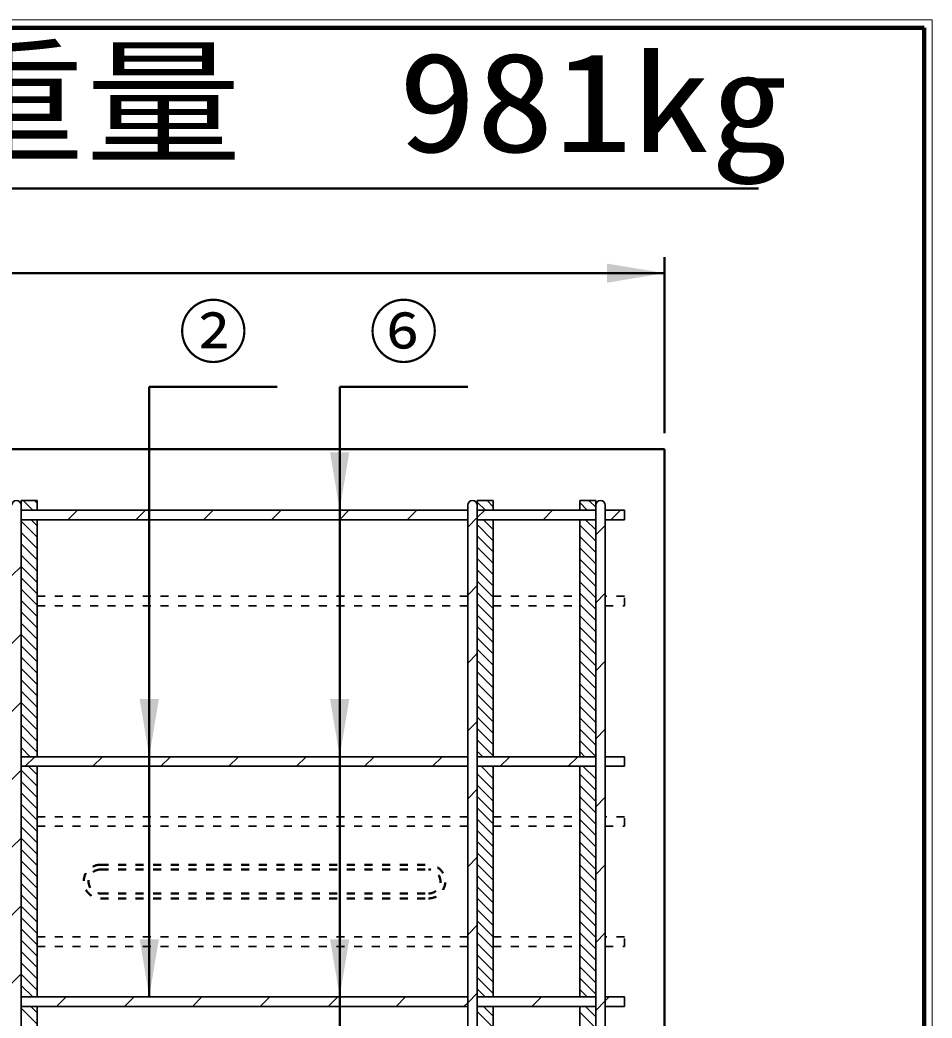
# Model space of a CAD drawing. Units: millimetres, scale not verified. Extents: x 100 to 4105, y 100 to 2870.
# Drawn here: x 3535 to 4105, y 2247 to 2870 of the extents above; entities that cross this region are included whole.
import ezdxf
from ezdxf.enums import TextEntityAlignment as Align

# ---------------------------------------------------------------- set-up
doc = ezdxf.new("R2010")
doc.units = ezdxf.units.MM
doc.header["$LTSCALE"] = 5
doc.linetypes.add('USER1', pattern=[2.2, 1, -1.2])
doc.layers.add('V-nasSTD', color=7, linetype='Continuous', lineweight=50)
doc.styles.add('ＭＳ ゴシック', font='')
doc.styles.get('ＭＳ ゴシック').set_extended_font_data('MS Gothic')

msp = doc.modelspace()

# ---------------------------------------------------------------- hatches: boundary and pattern name
at = {"layer": 'V-nasSTD'}
for points in [[(3901.776, 2705.857), (3937.776, 2711.857), (3901.776, 2717.857)], [(3740.776, 2599.857), (3734.776, 2563.857), (3728.776, 2599.857)], [(3621.776, 2445.857), (3615.776, 2409.857), (3609.776, 2445.857)], [(3740.776, 2445.857), (3734.776, 2409.857), (3728.776, 2445.857)], [(3621.776, 2295.857), (3615.776, 2259.857), (3609.776, 2295.857)], [(3740.776, 2295.857), (3734.776, 2259.857), (3728.776, 2295.857)]]:
    msp.add_hatch(color=256, dxfattribs=at).paths.add_polyline_path(points)

# ---------------------------------------------------------------- linework, layer by layer
at = {"layer": 'V-nasSTD', "lineweight": 100}
for p, q in [((4100, 2865), (105, 2865)), ((4100, 105), (4100, 2865))]:
    msp.add_line(p, q, dxfattribs=at)
at = {"layer": 'V-nasSTD'}
for p, q in [((3274.536, 2764.753), (3996.536, 2764.753)), ((3937.776, 2611.857), (3937.776, 2721.857)), ((1937.776, 2711.857), (3937.776, 2711.857)), ((3615.776, 2640.857), (3695.776, 2640.857)), ((3615.776, 2640.857), (3615.776, 2259.857)), ((3734.776, 2640.857), (3814.776, 2640.857)), ((3734.776, 2640.857), (3734.776, 2105.857)), ((3937.776, 2601.857), (1937.776, 2601.857)), ((3937.776, 2061.857), (3937.776, 2601.857))]:
    msp.add_line(p, q, dxfattribs=at)
at = {"layer": 'V-nasSTD', "lineweight": 35}
for p, q in [((3545.776, 2569.857), (3535.776, 2569.857)), ((3535.776, 2569.857), (3545.776, 2569.857)), ((3535.776, 2569.857), (3535.776, 2566.857)), ((3545.776, 2569.857), (3535.776, 2569.857)), ((3536.983, 2569.857), (3542.983, 2563.857)), ((3544.054, 2569.857), (3545.776, 2568.135)), ((3545.776, 2569.857), (3545.776, 2563.857)), ((3545.776, 2563.857), (3545.776, 2569.857)), ((3820.776, 2569.857), (3830.776, 2569.857)), ((3820.776, 2569.857), (3820.776, 2566.848)), ((3830.776, 2569.857), (3820.776, 2569.857)), ((3820.776, 2568.906), (3825.826, 2563.857)), ((3826.897, 2569.857), (3830.776, 2565.977)), ((3830.776, 2569.857), (3830.776, 2563.857)), ((3830.776, 2563.857), (3830.776, 2569.857)), ((3894.776, 2569.857), (3884.776, 2569.857)), ((3884.776, 2569.857), (3884.776, 2563.857)), ((3884.776, 2569.857), (3884.776, 2563.857)), ((3894.776, 2569.857), (3884.776, 2569.857)), ((3884.776, 2568.546), (3889.465, 2563.857)), ((3890.536, 2569.857), (3894.776, 2565.617)), ((3894.776, 2566.848), (3894.776, 2569.857)), ((3535.776, 2566.857), (3535.776, 2096.857)), ((3535.776, 2563.992), (3535.912, 2563.857)), ((3535.776, 2563.857), (3814.776, 2563.857)), ((3564.894, 2557.857), (3570.894, 2563.857)), ((3607.321, 2557.857), (3613.321, 2563.857)), ((3649.747, 2557.857), (3655.747, 2563.857)), ((3692.174, 2557.857), (3698.174, 2563.857)), ((3734.6, 2557.857), (3740.6, 2563.857)), ((3777.026, 2557.857), (3783.026, 2563.857)), ((3814.776, 2566.857), (3814.776, 2096.857)), ((3820.776, 2566.848), (3820.776, 2096.848)), ((3820.776, 2563.857), (3894.776, 2563.857)), ((3825.453, 2563.857), (3820.776, 2559.18)), ((3861.879, 2557.857), (3867.879, 2563.857)), ((3894.776, 2566.848), (3894.776, 2096.848)), ((3900.776, 2566.857), (3900.776, 2096.857)), ((3912.776, 2563.857), (3900.776, 2563.857)), ((3910.306, 2563.857), (3904.306, 2557.857)), ((3912.776, 2557.857), (3912.776, 2563.857)), ((3535.776, 2557.857), (3814.776, 2557.857)), ((3535.776, 2556.921), (3545.776, 2546.921)), ((3541.912, 2557.857), (3545.776, 2553.992)), ((3545.776, 2557.857), (3545.776, 2409.857)), ((3545.776, 2510.033), (3545.776, 2557.857)), ((3820.776, 2559.18), (3814.776, 2553.18)), ((3820.776, 2557.857), (3894.776, 2557.857)), ((3824.754, 2557.857), (3830.776, 2551.835)), ((3830.776, 2557.857), (3830.776, 2409.857)), ((3830.776, 2510.033), (3830.776, 2557.857)), ((3884.776, 2409.857), (3884.776, 2557.857)), ((3884.776, 2557.857), (3884.776, 2510.033)), ((3888.394, 2557.857), (3894.776, 2551.475)), ((3900.776, 2557.857), (3912.776, 2557.857)), ((3535.776, 2549.85), (3545.776, 2539.85)), ((3820.776, 2554.764), (3830.776, 2544.764)), ((3884.776, 2554.404), (3894.776, 2544.404)), ((3900.776, 2554.327), (3894.776, 2548.327)), ((3820.776, 2547.693), (3830.776, 2537.693)), ((3884.776, 2547.333), (3894.776, 2537.333)), ((3535.776, 2542.779), (3545.776, 2532.779)), ((3820.776, 2540.622), (3830.776, 2530.622)), ((3884.776, 2540.262), (3894.776, 2530.262)), ((3535.776, 2535.708), (3545.776, 2525.708)), ((3820.776, 2533.551), (3830.776, 2523.551)), ((3884.776, 2533.191), (3894.776, 2523.191)), ((3535.776, 2528.739), (3529.776, 2522.739)), ((3535.776, 2528.637), (3545.776, 2518.637)), ((3820.776, 2526.48), (3830.776, 2516.48)), ((3884.776, 2526.119), (3894.776, 2516.119)), ((3535.776, 2521.566), (3545.776, 2511.566)), ((3820.776, 2519.409), (3830.776, 2509.409)), ((3884.776, 2519.048), (3894.776, 2509.048)), ((3535.776, 2514.495), (3545.776, 2504.495)), ((3820.776, 2516.754), (3814.776, 2510.754)), ((3820.776, 2512.338), (3830.776, 2502.338)), ((3535.776, 2507.424), (3545.776, 2497.424)), ((3545.776, 2504.033), (3545.776, 2510.033)), ((3830.776, 2504.033), (3830.776, 2510.033)), ((3884.776, 2511.977), (3894.776, 2501.977)), ((3884.776, 2510.033), (3884.776, 2504.033)), ((3900.776, 2511.901), (3894.776, 2505.901)), ((3535.776, 2500.353), (3545.776, 2490.353)), ((3545.776, 2409.857), (3545.776, 2504.033)), ((3820.776, 2505.267), (3830.776, 2495.267)), ((3830.776, 2409.857), (3830.776, 2504.033)), ((3884.776, 2504.906), (3894.776, 2494.906)), ((3884.776, 2504.033), (3884.776, 2409.857)), ((3820.776, 2498.196), (3830.776, 2488.196)), ((3884.776, 2497.835), (3894.776, 2487.835)), ((3535.776, 2493.282), (3545.776, 2483.282)), ((3820.776, 2491.125), (3830.776, 2481.125)), ((3884.776, 2490.764), (3894.776, 2480.764)), ((3535.776, 2486.312), (3529.776, 2480.312)), ((3535.776, 2486.211), (3545.776, 2476.211)), ((3820.776, 2484.053), (3830.776, 2474.053)), ((3884.776, 2483.693), (3894.776, 2473.693)), ((3535.776, 2479.14), (3545.776, 2469.14)), ((3820.776, 2476.982), (3830.776, 2466.982)), ((3884.776, 2476.622), (3894.776, 2466.622)), ((3535.776, 2472.069), (3545.776, 2462.069)), ((3820.776, 2474.327), (3814.776, 2468.327)), ((3820.776, 2469.911), (3830.776, 2459.911)), ((3884.776, 2469.551), (3894.776, 2459.551)), ((3900.776, 2469.474), (3894.776, 2463.474)), ((3535.776, 2464.998), (3545.776, 2454.998)), ((3820.776, 2462.84), (3830.776, 2452.84)), ((3884.776, 2462.48), (3894.776, 2452.48)), ((3535.776, 2457.926), (3545.776, 2447.926)), ((3535.776, 2450.855), (3545.776, 2440.855)), ((3820.776, 2455.769), (3830.776, 2445.769)), ((3884.776, 2455.409), (3894.776, 2445.409)), ((3535.776, 2443.886), (3529.776, 2437.886)), ((3535.776, 2443.784), (3545.776, 2433.784)), ((3820.776, 2448.698), (3830.776, 2438.698)), ((3884.776, 2448.338), (3894.776, 2438.338)), ((3820.776, 2441.627), (3830.776, 2431.627)), ((3884.776, 2441.267), (3894.776, 2431.267)), ((3535.776, 2436.713), (3545.776, 2426.713)), ((3820.776, 2431.901), (3814.776, 2425.901)), ((3820.776, 2434.556), (3830.776, 2424.556)), ((3884.776, 2434.196), (3894.776, 2424.196)), ((3535.776, 2429.642), (3545.776, 2419.642)), ((3820.776, 2427.485), (3830.776, 2417.485)), ((3884.776, 2427.125), (3894.776, 2417.125)), ((3900.776, 2427.048), (3894.776, 2421.048)), ((3535.776, 2422.571), (3545.776, 2412.571)), ((3820.776, 2420.414), (3830.776, 2410.414)), ((3884.776, 2420.053), (3894.776, 2410.053)), ((3535.776, 2415.5), (3541.419, 2409.857)), ((3820.776, 2413.343), (3824.262, 2409.857)), ((3884.776, 2412.982), (3887.902, 2409.857)), ((3535.776, 2409.857), (3814.776, 2409.857)), ((3544.174, 2409.857), (3538.174, 2403.857)), ((3580.6, 2403.857), (3586.6, 2409.857)), ((3623.026, 2403.857), (3629.026, 2409.857)), ((3665.453, 2403.857), (3671.453, 2409.857)), ((3707.879, 2403.857), (3713.879, 2409.857)), ((3750.306, 2403.857), (3756.306, 2409.857)), ((3792.732, 2403.857), (3798.732, 2409.857)), ((3820.776, 2409.857), (3894.776, 2409.857)), ((3835.158, 2403.857), (3841.158, 2409.857)), ((3877.585, 2403.857), (3883.585, 2409.857)), ((3912.776, 2409.857), (3900.776, 2409.857)), ((3912.776, 2403.857), (3912.776, 2409.857)), ((3535.776, 2401.459), (3529.776, 2395.459)), ((3535.776, 2403.857), (3814.776, 2403.857)), ((3535.776, 2401.358), (3545.776, 2391.358)), ((3540.348, 2403.857), (3545.776, 2398.429)), ((3545.776, 2403.857), (3545.776, 2259.857)), ((3545.776, 2372.357), (3545.776, 2403.857)), ((3820.776, 2403.857), (3894.776, 2403.857)), ((3821.016, 2403.857), (3820.776, 2403.617)), ((3823.191, 2403.857), (3830.776, 2396.272)), ((3830.262, 2403.857), (3830.776, 2403.343)), ((3830.776, 2403.857), (3830.776, 2259.857)), ((3830.776, 2372.357), (3830.776, 2403.857)), ((3884.776, 2259.857), (3884.776, 2403.857)), ((3884.776, 2403.857), (3884.776, 2372.357)), ((3886.831, 2403.857), (3894.776, 2395.911)), ((3900.776, 2403.857), (3912.776, 2403.857)), ((3535.776, 2394.287), (3545.776, 2384.287)), ((3820.776, 2399.201), (3830.776, 2389.201)), ((3884.776, 2398.84), (3894.776, 2388.84)), ((3820.776, 2389.474), (3814.776, 2383.474)), ((3820.776, 2392.13), (3830.776, 2382.13)), ((3884.776, 2391.769), (3894.776, 2381.769)), ((3535.776, 2387.216), (3545.776, 2377.216)), ((3820.776, 2385.059), (3830.776, 2375.059)), ((3884.776, 2384.698), (3894.776, 2374.698)), ((3900.776, 2384.622), (3894.776, 2378.622)), ((3535.776, 2380.145), (3545.776, 2370.145)), ((3820.776, 2377.987), (3830.776, 2367.987)), ((3884.776, 2377.627), (3894.776, 2367.627)), ((3535.776, 2373.074), (3545.776, 2363.074)), ((3545.776, 2366.357), (3545.776, 2372.357)), ((3820.776, 2370.916), (3830.776, 2360.916)), ((3830.776, 2366.357), (3830.776, 2372.357)), ((3884.776, 2372.357), (3884.776, 2366.357)), ((3884.776, 2370.556), (3894.776, 2360.556)), ((3535.776, 2366.003), (3545.776, 2356.003)), ((3545.776, 2297.357), (3545.776, 2366.357)), ((3820.776, 2363.845), (3830.776, 2353.845)), ((3830.776, 2297.357), (3830.776, 2366.357)), ((3884.776, 2366.357), (3884.776, 2297.357)), ((3884.776, 2363.485), (3894.776, 2353.485)), ((3535.776, 2359.033), (3529.776, 2353.033)), ((3535.776, 2358.932), (3545.776, 2348.932)), ((3820.776, 2356.774), (3830.776, 2346.774)), ((3535.776, 2351.86), (3545.776, 2341.86)), ((3884.776, 2356.414), (3894.776, 2346.414)), ((3535.776, 2344.789), (3545.776, 2334.789)), ((3820.776, 2347.048), (3814.776, 2341.048)), ((3820.776, 2349.703), (3830.776, 2339.703)), ((3884.776, 2349.343), (3894.776, 2339.343)), ((3820.776, 2342.632), (3830.776, 2332.632)), ((3884.776, 2342.272), (3894.776, 2332.272)), ((3900.776, 2342.195), (3894.776, 2336.195)), ((3535.776, 2337.718), (3545.776, 2327.718)), ((3820.776, 2335.561), (3830.776, 2325.561)), ((3884.776, 2335.201), (3894.776, 2325.201)), ((3535.776, 2330.647), (3545.776, 2320.647)), ((3820.776, 2328.49), (3830.776, 2318.49)), ((3884.776, 2328.13), (3894.776, 2318.13)), ((3535.776, 2323.576), (3545.776, 2313.576)), ((3820.776, 2321.419), (3830.776, 2311.419)), ((3884.776, 2321.059), (3894.776, 2311.059)), ((3535.776, 2316.607), (3529.776, 2310.607)), ((3535.776, 2316.505), (3545.776, 2306.505)), ((3820.776, 2314.348), (3830.776, 2304.348)), ((3884.776, 2313.987), (3894.776, 2303.987)), ((3535.776, 2309.434), (3545.776, 2299.434)), ((3820.776, 2307.277), (3830.776, 2297.277)), ((3884.776, 2306.916), (3894.776, 2296.916)), ((3535.776, 2302.363), (3545.776, 2292.363)), ((3820.776, 2304.622), (3814.776, 2298.622)), ((3535.776, 2295.292), (3545.776, 2285.292)), ((3545.776, 2291.357), (3545.776, 2297.357)), ((3820.776, 2300.206), (3830.776, 2290.206)), ((3830.776, 2291.357), (3830.776, 2297.357)), ((3884.776, 2299.845), (3894.776, 2289.845)), ((3884.776, 2297.357), (3884.776, 2291.357)), ((3900.776, 2299.769), (3894.776, 2293.769)), ((3535.776, 2288.221), (3545.776, 2278.221)), ((3545.776, 2259.857), (3545.776, 2291.357)), ((3820.776, 2293.135), (3830.776, 2283.135)), ((3830.776, 2259.857), (3830.776, 2291.357)), ((3884.776, 2292.774), (3894.776, 2282.774)), ((3884.776, 2291.357), (3884.776, 2259.857)), ((3820.776, 2286.064), (3830.776, 2276.064)), ((3884.776, 2285.703), (3894.776, 2275.703)), ((3535.776, 2281.15), (3545.776, 2271.15)), ((3820.776, 2278.992), (3830.776, 2268.992)), ((3884.776, 2278.632), (3894.776, 2268.632)), ((3535.776, 2274.18), (3529.776, 2268.18)), ((3535.776, 2274.079), (3545.776, 2264.079)), ((3820.776, 2271.921), (3830.776, 2261.921)), ((3884.776, 2271.561), (3894.776, 2261.561)), ((3535.776, 2267.008), (3542.927, 2259.857)), ((3820.776, 2264.85), (3825.77, 2259.857)), ((3884.776, 2264.49), (3889.409, 2259.857)), ((3535.776, 2259.857), (3814.776, 2259.857)), ((3557.879, 2253.857), (3563.879, 2259.857)), ((3600.306, 2253.857), (3606.306, 2259.857)), ((3642.732, 2253.857), (3648.732, 2259.857)), ((3685.158, 2253.857), (3691.158, 2259.857)), ((3727.585, 2253.857), (3733.585, 2259.857)), ((3770.011, 2253.857), (3776.011, 2259.857)), ((3820.776, 2262.195), (3814.776, 2256.195)), ((3820.776, 2259.857), (3894.776, 2259.857)), ((3820.776, 2259.857), (3830.776, 2259.857)), ((3854.864, 2253.857), (3860.864, 2259.857)), ((3900.776, 2257.342), (3894.776, 2251.342)), ((3912.776, 2259.857), (3900.776, 2259.857)), ((3903.291, 2259.857), (3900.776, 2257.342)), ((3912.776, 2253.857), (3912.776, 2259.857)), ((3535.776, 2253.857), (3814.776, 2253.857)), ((3535.776, 2252.866), (3545.776, 2242.866)), ((3541.856, 2253.857), (3545.776, 2249.937)), ((3545.776, 2253.857), (3545.776, 2105.857)), ((3545.776, 2159.68), (3545.776, 2253.857)), ((3812.438, 2253.857), (3814.776, 2256.195)), ((3820.776, 2253.857), (3894.776, 2253.857)), ((3820.776, 2250.708), (3830.776, 2240.708)), ((3824.699, 2253.857), (3830.776, 2247.779)), ((3830.776, 2253.857), (3830.776, 2105.857)), ((3884.776, 2105.857), (3884.776, 2253.857)), ((3884.776, 2253.857), (3884.776, 2159.68)), ((3888.338, 2253.857), (3894.776, 2247.419)), ((3900.776, 2253.857), (3912.776, 2253.857)), ((3884.776, 2250.348), (3894.776, 2240.348))]:
    msp.add_line(p, q, dxfattribs=at)
at = {"layer": 'V-nasSTD', "linetype": 'USER1', "lineweight": 35}
for p, q in [((3545.776, 2510.033), (3814.776, 2510.033)), ((3830.776, 2510.033), (3884.776, 2510.033)), ((3912.776, 2510.033), (3900.776, 2510.033)), ((3912.776, 2504.033), (3912.776, 2510.033)), ((3545.776, 2504.033), (3814.776, 2504.033)), ((3830.776, 2504.033), (3884.776, 2504.033)), ((3900.776, 2504.033), (3912.776, 2504.033)), ((3545.776, 2372.357), (3814.776, 2372.357)), ((3830.776, 2372.357), (3884.776, 2372.357)), ((3912.776, 2372.357), (3900.776, 2372.357)), ((3912.776, 2366.357), (3912.776, 2372.357)), ((3545.776, 2366.357), (3814.776, 2366.357)), ((3830.776, 2366.357), (3884.776, 2366.357)), ((3900.776, 2366.357), (3912.776, 2366.357)), ((3545.776, 2297.357), (3814.776, 2297.357)), ((3830.776, 2297.357), (3884.776, 2297.357)), ((3912.776, 2297.357), (3900.776, 2297.357)), ((3912.776, 2291.357), (3912.776, 2297.357)), ((3545.776, 2291.357), (3814.776, 2291.357)), ((3830.776, 2291.357), (3884.776, 2291.357)), ((3900.776, 2291.357), (3912.776, 2291.357))]:
    msp.add_line(p, q, dxfattribs=at)
at = {"layer": 'V-nasSTD', "linetype": 'USER1'}
for p, q in [((3585.276, 2342.357), (3790.276, 2342.357)), ((3585.276, 2339.357), (3790.276, 2339.357)), ((3585.276, 2324.357), (3790.276, 2324.357)), ((3585.276, 2321.357), (3790.276, 2321.357))]:
    msp.add_line(p, q, dxfattribs=at)
at = {"layer": 'V-nasSTD', "lineweight": 13}
msp.add_lwpolyline([(100, 100), (100, 2870), (4105, 2870), (4105, 100)], close=True, dxfattribs=at)
at = {"layer": 'V-nasSTD', "lineweight": 35}
for centre in [(3532.776, 2566.857), (3817.776, 2566.857), (3897.776, 2566.857)]:
    msp.add_arc(centre, 3, 0, 180, dxfattribs=at)
at = {"layer": 'V-nasSTD', "linetype": 'USER1'}
for centre, radius, start, end in [((3585.276, 2331.857), 10.5, 90, 270), ((3585.276, 2331.857), 7.5, 90, 270), ((3790.276, 2331.857), 10.5, 270, 90), ((3790.276, 2331.857), 7.5, 270, 90)]:
    msp.add_arc(centre, radius, start, end, dxfattribs=at)

# ---------------------------------------------------------------- texts
at = {"layer": 'V-nasSTD', "style": 'ＭＳ ゴシック', "width": 1.15}
msp.add_text('参考重量\u3000981kg', height=62.32, dxfattribs=at).set_placement((3282.536, 2849.753), align=Align.TOP_LEFT)
at = {"layer": 'V-nasSTD', "style": 'ＭＳ ゴシック'}
for s, p in [('②', (3634.176, 2691.057)), ('⑥', (3753.176, 2691.057))]:
    msp.add_text(s, height=31.67, dxfattribs=at).set_placement(p, align=Align.TOP_LEFT)

doc.saveas('drawing.dxf')
